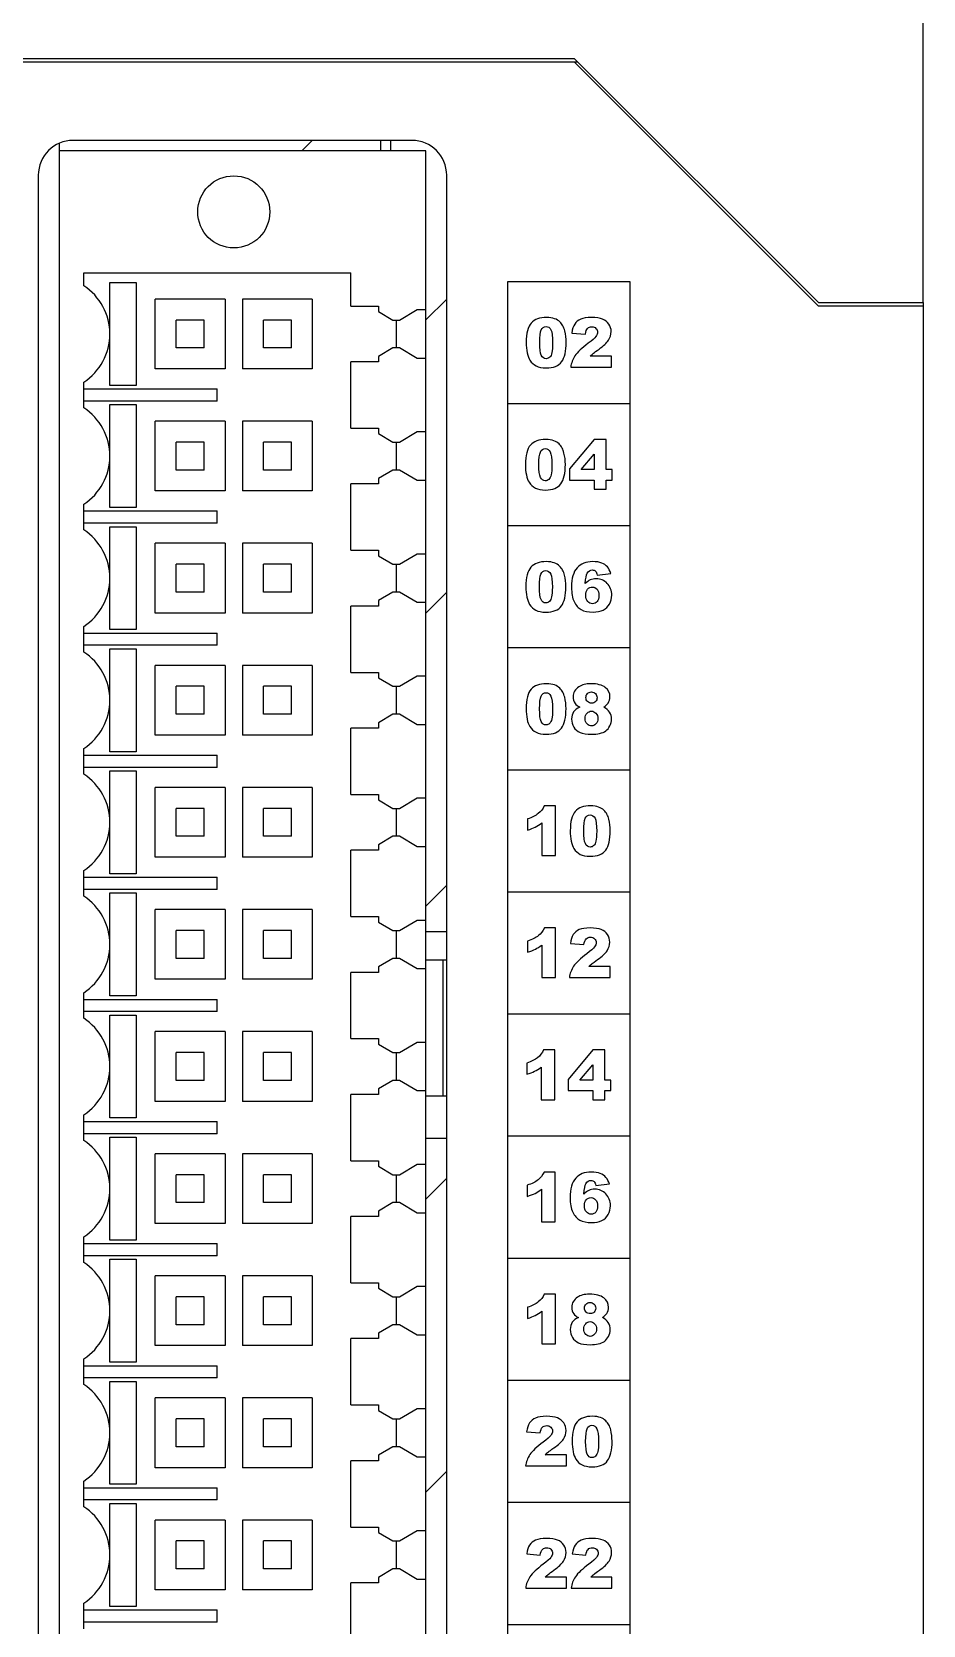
# Model space of a CAD drawing. Header units: millimetres. Extents: x 40 to 426, y -286 to 20.
# Drawn here: x 314.43 to 339.97, y -183.4 to -137.73 of the extents above; entities that cross this region are included whole.
import ezdxf

# ---------------------------------------------------------------- set-up
doc = ezdxf.new("R2010")
doc.units = ezdxf.units.MM

# ---------------------------------------------------------------- blocks, each defined once
blk = doc.blocks.new('MOD_DIM780')
at = {"linetype": 'Continuous'}
for p, q in [((170.969, 124.511), (170.969, 149.511)), ((115.369, 131.411), (161.069, 131.411)), ((115.469, 131.511), (160.969, 131.511)), ((160.969, 131.511), (167.969, 124.511)), ((160.969, 131.411), (167.969, 124.411)), ((146.219, 129.077), (146.219, 128.861)), ((146.219, 128.861), (146.219, 48.361)), ((156.719, 128.861), (146.219, 128.861)), ((156.319, 129.161), (146.619, 129.161)), ((153.167, 128.861), (153.467, 129.161)), ((155.419, 129.161), (155.419, 128.861)), ((155.719, 128.861), (155.719, 129.161)), ((156.719, 48.361), (156.719, 128.861)), ((145.619, 128.161), (145.619, 48.561)), ((157.319, 48.561), (157.319, 128.161)), ((146.919, 124.994), (146.919, 125.361)), ((146.919, 125.361), (154.569, 125.361)), ((154.569, 124.411), (154.569, 125.361)), ((147.669, 123.615), (147.669, 125.086)), ((147.669, 125.086), (148.421, 125.086)), ((148.421, 125.086), (148.421, 122.136)), ((159.069, 51.611), (159.069, 125.111)), ((159.069, 125.111), (162.569, 125.111)), ((162.569, 125.111), (162.569, 51.611)), ((148.969, 122.611), (148.969, 124.611)), ((150.969, 124.611), (148.969, 124.611)), ((150.969, 124.611), (150.969, 122.611)), ((151.469, 124.611), (151.469, 122.611)), ((153.469, 124.611), (151.469, 124.611)), ((153.469, 124.611), (153.469, 122.611)), ((154.569, 124.411), (155.37, 124.411)), ((155.37, 124.411), (155.369, 124.253)), ((155.369, 124.253), (155.772, 124.011)), ((155.969, 124.011), (156.469, 124.311)), ((156.469, 124.311), (156.719, 124.311)), ((156.719, 124.012), (157.319, 124.612)), ((167.969, 124.511), (170.969, 124.511)), ((170.969, 124.411), (167.969, 124.411)), ((170.969, 124.511), (170.969, 38.611)), ((149.569, 123.211), (149.569, 124.011)), ((150.369, 124.011), (149.569, 124.011)), ((150.369, 123.211), (150.369, 124.011)), ((152.069, 123.211), (152.069, 124.011)), ((152.869, 124.011), (152.069, 124.011)), ((152.869, 123.211), (152.869, 124.011)), ((155.772, 124.011), (155.969, 124.011)), ((155.869, 124.011), (155.869, 123.211)), ((147.669, 122.136), (147.669, 123.607)), ((160.902, 123.638), (161.292, 123.606)), ((150.369, 123.211), (149.569, 123.211)), ((152.869, 123.211), (152.069, 123.211)), ((155.772, 123.211), (155.369, 122.968)), ((155.369, 122.968), (155.37, 122.811)), ((155.969, 123.211), (155.772, 123.211)), ((156.469, 122.91), (155.969, 123.211)), ((156.719, 122.91), (156.469, 122.91)), ((162.041, 122.978), (161.433, 122.978)), ((162.041, 122.661), (162.041, 122.978)), ((150.969, 122.611), (148.969, 122.611)), ((153.469, 122.611), (151.469, 122.611)), ((154.569, 120.911), (154.569, 122.811)), ((155.37, 122.811), (154.569, 122.811)), ((160.874, 122.661), (162.041, 122.661)), ((146.919, 121.494), (146.919, 122.228)), ((146.919, 122.036), (150.744, 122.036)), ((148.421, 122.136), (147.669, 122.136)), ((150.744, 121.686), (150.744, 122.036)), ((150.744, 121.686), (146.919, 121.686)), ((147.669, 120.115), (147.669, 121.586)), ((147.669, 121.586), (148.421, 121.586)), ((148.421, 121.586), (148.421, 118.636)), ((162.569, 121.611), (159.069, 121.611)), ((148.969, 119.111), (148.969, 121.111)), ((150.969, 121.111), (148.969, 121.111)), ((150.969, 121.111), (150.969, 119.111)), ((151.469, 121.111), (151.469, 119.111)), ((153.469, 121.111), (151.469, 121.111)), ((153.469, 121.111), (153.469, 119.111)), ((154.569, 120.911), (155.37, 120.911)), ((155.37, 120.911), (155.369, 120.753)), ((155.369, 120.753), (155.772, 120.511)), ((155.969, 120.511), (156.469, 120.811)), ((156.469, 120.811), (156.719, 120.811)), ((161.548, 120.585), (160.84, 119.742)), ((161.887, 120.585), (161.548, 120.585)), ((161.887, 119.724), (161.887, 120.585)), ((149.569, 119.711), (149.569, 120.511)), ((150.369, 120.511), (149.569, 120.511)), ((150.369, 119.711), (150.369, 120.511)), ((152.069, 119.711), (152.069, 120.511)), ((152.869, 120.511), (152.069, 120.511)), ((152.869, 119.711), (152.869, 120.511)), ((155.772, 120.511), (155.969, 120.511)), ((155.869, 120.511), (155.869, 119.711)), ((161.173, 119.724), (161.548, 120.164)), ((161.548, 120.164), (161.548, 119.724)), ((147.669, 118.636), (147.669, 120.107)), ((150.369, 119.711), (149.569, 119.711)), ((152.869, 119.711), (152.069, 119.711)), ((155.772, 119.711), (155.369, 119.468)), ((155.969, 119.711), (155.772, 119.711)), ((156.469, 119.41), (155.969, 119.711)), ((160.84, 119.742), (160.84, 119.422)), ((161.548, 119.724), (161.173, 119.724)), ((162.063, 119.724), (161.887, 119.724)), ((162.063, 119.422), (162.063, 119.724)), ((154.569, 117.411), (154.569, 119.311)), ((155.37, 119.311), (154.569, 119.311)), ((155.369, 119.468), (155.37, 119.311)), ((156.719, 119.41), (156.469, 119.41)), ((160.84, 119.422), (161.548, 119.422)), ((161.548, 119.422), (161.548, 119.161)), ((161.887, 119.161), (161.887, 119.422)), ((161.887, 119.422), (162.063, 119.422)), ((150.969, 119.111), (148.969, 119.111)), ((153.469, 119.111), (151.469, 119.111)), ((161.548, 119.161), (161.887, 119.161)), ((146.919, 117.994), (146.919, 118.728)), ((146.919, 118.536), (150.744, 118.536)), ((148.421, 118.636), (147.669, 118.636)), ((150.744, 118.186), (150.744, 118.536)), ((150.744, 118.186), (146.919, 118.186)), ((147.669, 116.615), (147.669, 118.086)), ((147.669, 118.086), (148.421, 118.086)), ((148.421, 118.086), (148.421, 115.136)), ((162.569, 118.111), (159.069, 118.111)), ((148.969, 115.611), (148.969, 117.611)), ((150.969, 117.611), (148.969, 117.611)), ((150.969, 117.611), (150.969, 115.611)), ((151.469, 117.611), (151.469, 115.611)), ((153.469, 117.611), (151.469, 117.611)), ((153.469, 117.611), (153.469, 115.611)), ((154.569, 117.411), (155.37, 117.411)), ((155.37, 117.411), (155.369, 117.253)), ((149.569, 116.211), (149.569, 117.011)), ((150.369, 117.011), (149.569, 117.011)), ((150.369, 116.211), (150.369, 117.011)), ((152.069, 116.211), (152.069, 117.011)), ((152.869, 117.011), (152.069, 117.011)), ((152.869, 116.211), (152.869, 117.011)), ((155.369, 117.253), (155.772, 117.011)), ((155.772, 117.011), (155.969, 117.011)), ((155.869, 117.011), (155.869, 116.211)), ((155.969, 117.011), (156.469, 117.311)), ((156.469, 117.311), (156.719, 117.311)), ((147.669, 115.136), (147.669, 116.607)), ((161.633, 116.698), (162.02, 116.746)), ((150.369, 116.211), (149.569, 116.211)), ((152.869, 116.211), (152.069, 116.211)), ((155.772, 116.211), (155.369, 115.968)), ((155.969, 116.211), (155.772, 116.211)), ((156.469, 115.91), (155.969, 116.211)), ((156.719, 115.612), (157.319, 116.212)), ((150.969, 115.611), (148.969, 115.611)), ((153.469, 115.611), (151.469, 115.611)), ((154.569, 113.911), (154.569, 115.811)), ((155.37, 115.811), (154.569, 115.811)), ((155.369, 115.968), (155.37, 115.811)), ((156.719, 115.91), (156.469, 115.91)), ((146.919, 114.494), (146.919, 115.228)), ((148.421, 115.136), (147.669, 115.136)), ((146.919, 115.036), (150.744, 115.036)), ((150.744, 114.686), (146.919, 114.686)), ((150.744, 114.686), (150.744, 115.036)), ((147.669, 113.115), (147.669, 114.586)), ((147.669, 114.586), (148.421, 114.586)), ((148.421, 114.586), (148.421, 111.636)), ((162.569, 114.611), (159.069, 114.611)), ((148.969, 112.111), (148.969, 114.111)), ((150.969, 114.111), (148.969, 114.111)), ((150.969, 114.111), (150.969, 112.111)), ((151.469, 114.111), (151.469, 112.111)), ((153.469, 114.111), (151.469, 114.111)), ((153.469, 114.111), (153.469, 112.111)), ((154.569, 113.911), (155.37, 113.911)), ((155.37, 113.911), (155.369, 113.753)), ((155.369, 113.753), (155.772, 113.511)), ((155.969, 113.511), (156.469, 113.811)), ((156.469, 113.811), (156.719, 113.811)), ((149.569, 112.711), (149.569, 113.511)), ((150.369, 113.511), (149.569, 113.511)), ((150.369, 112.711), (150.369, 113.511)), ((152.069, 112.711), (152.069, 113.511)), ((152.869, 113.511), (152.069, 113.511)), ((152.869, 112.711), (152.869, 113.511)), ((155.772, 113.511), (155.969, 113.511)), ((155.869, 113.511), (155.869, 112.711)), ((147.669, 111.636), (147.669, 113.107)), ((150.369, 112.711), (149.569, 112.711)), ((152.869, 112.711), (152.069, 112.711)), ((155.772, 112.711), (155.369, 112.468)), ((155.369, 112.468), (155.37, 112.311)), ((155.969, 112.711), (155.772, 112.711)), ((156.469, 112.41), (155.969, 112.711)), ((156.719, 112.41), (156.469, 112.41)), ((150.969, 112.111), (148.969, 112.111)), ((153.469, 112.111), (151.469, 112.111)), ((155.37, 112.311), (154.569, 112.311)), ((154.569, 110.411), (154.569, 112.311)), ((146.919, 110.994), (146.919, 111.728)), ((146.919, 111.536), (150.744, 111.536)), ((148.421, 111.636), (147.669, 111.636)), ((150.744, 111.186), (150.744, 111.536)), ((150.744, 111.186), (146.919, 111.186)), ((147.669, 109.615), (147.669, 111.086)), ((147.669, 111.086), (148.421, 111.086)), ((148.421, 111.086), (148.421, 108.136)), ((162.569, 111.111), (159.069, 111.111)), ((148.969, 108.611), (148.969, 110.611)), ((150.969, 110.611), (148.969, 110.611)), ((150.969, 110.611), (150.969, 108.611)), ((151.469, 110.611), (151.469, 108.611)), ((153.469, 110.611), (151.469, 110.611)), ((153.469, 110.611), (153.469, 108.611)), ((154.569, 110.411), (155.37, 110.411)), ((155.37, 110.411), (155.369, 110.253)), ((155.369, 110.253), (155.772, 110.011)), ((155.969, 110.011), (156.469, 110.311)), ((156.469, 110.311), (156.719, 110.311)), ((160.437, 110.085), (160.115, 110.085)), ((160.437, 108.661), (160.437, 110.085)), ((149.569, 109.211), (149.569, 110.011)), ((150.369, 110.011), (149.569, 110.011)), ((150.369, 109.211), (150.369, 110.011)), ((152.069, 109.211), (152.069, 110.011)), ((152.869, 110.011), (152.069, 110.011)), ((152.869, 109.211), (152.869, 110.011)), ((155.772, 110.011), (155.969, 110.011)), ((155.869, 110.011), (155.869, 109.211)), ((159.635, 109.709), (159.635, 109.39)), ((147.669, 108.136), (147.669, 109.607)), ((150.369, 109.211), (149.569, 109.211)), ((152.869, 109.211), (152.069, 109.211)), ((155.772, 109.211), (155.369, 108.968)), ((155.969, 109.211), (155.772, 109.211)), ((156.469, 108.91), (155.969, 109.211)), ((160.043, 109.594), (160.043, 108.661)), ((155.37, 108.811), (154.569, 108.811)), ((154.569, 106.911), (154.569, 108.811)), ((155.369, 108.968), (155.37, 108.811)), ((156.719, 108.91), (156.469, 108.91)), ((150.969, 108.611), (148.969, 108.611)), ((153.469, 108.611), (151.469, 108.611)), ((160.043, 108.661), (160.437, 108.661)), ((146.919, 107.494), (146.919, 108.228)), ((146.919, 108.036), (150.744, 108.036)), ((148.421, 108.136), (147.669, 108.136)), ((150.744, 107.686), (150.744, 108.036)), ((156.719, 107.212), (157.319, 107.812)), ((150.744, 107.686), (146.919, 107.686)), ((147.669, 106.115), (147.669, 107.586)), ((147.669, 107.586), (148.421, 107.586)), ((148.421, 107.586), (148.421, 104.636)), ((162.569, 107.611), (159.069, 107.611)), ((150.969, 107.111), (148.969, 107.111)), ((148.969, 105.111), (148.969, 107.111)), ((150.969, 107.111), (150.969, 105.111)), ((153.469, 107.111), (151.469, 107.111)), ((151.469, 107.111), (151.469, 105.111)), ((153.469, 107.111), (153.469, 105.111)), ((154.569, 106.911), (155.37, 106.911)), ((155.37, 106.911), (155.369, 106.753)), ((150.369, 106.511), (149.569, 106.511)), ((149.569, 105.711), (149.569, 106.511)), ((150.369, 105.711), (150.369, 106.511)), ((152.869, 106.511), (152.069, 106.511)), ((152.069, 105.711), (152.069, 106.511)), ((152.869, 105.711), (152.869, 106.511)), ((155.369, 106.753), (155.772, 106.511)), ((155.772, 106.511), (155.969, 106.511)), ((155.869, 106.511), (155.869, 105.711)), ((155.969, 106.511), (156.469, 106.811)), ((156.469, 106.811), (156.719, 106.811)), ((157.319, 106.471), (156.719, 106.471)), ((160.44, 106.585), (160.118, 106.585)), ((160.44, 105.161), (160.44, 106.585)), ((147.669, 104.636), (147.669, 106.107)), ((159.637, 106.209), (159.637, 105.89)), ((160.046, 106.094), (160.046, 105.161)), ((160.863, 106.138), (161.252, 106.106)), ((150.369, 105.711), (149.569, 105.711)), ((152.869, 105.711), (152.069, 105.711)), ((155.772, 105.711), (155.369, 105.468)), ((155.969, 105.711), (155.772, 105.711)), ((156.469, 105.41), (155.969, 105.711)), ((156.719, 105.671), (157.319, 105.671)), ((157.219, 101.771), (157.219, 105.671)), ((150.969, 105.111), (148.969, 105.111)), ((153.469, 105.111), (151.469, 105.111)), ((155.37, 105.311), (154.569, 105.311)), ((154.569, 103.411), (154.569, 105.311)), ((155.369, 105.468), (155.37, 105.311)), ((156.719, 105.41), (156.469, 105.41)), ((160.046, 105.161), (160.44, 105.161)), ((160.834, 105.161), (162.001, 105.161)), ((162.001, 105.478), (161.394, 105.478)), ((162.001, 105.161), (162.001, 105.478)), ((146.919, 103.994), (146.919, 104.728)), ((148.421, 104.636), (147.669, 104.636)), ((146.919, 104.536), (150.744, 104.536)), ((150.744, 104.186), (146.919, 104.186)), ((150.744, 104.186), (150.744, 104.536)), ((147.669, 102.615), (147.669, 104.086)), ((147.669, 104.086), (148.421, 104.086)), ((148.421, 104.086), (148.421, 101.136)), ((162.569, 104.111), (159.069, 104.111)), ((150.969, 103.611), (148.969, 103.611)), ((148.969, 101.611), (148.969, 103.611)), ((150.969, 103.611), (150.969, 101.611)), ((153.469, 103.611), (151.469, 103.611)), ((151.469, 103.611), (151.469, 101.611)), ((153.469, 103.611), (153.469, 101.611)), ((154.569, 103.411), (155.37, 103.411)), ((155.37, 103.411), (155.369, 103.253)), ((155.369, 103.253), (155.772, 103.011)), ((155.969, 103.011), (156.469, 103.311)), ((156.469, 103.311), (156.719, 103.311)), ((150.369, 103.011), (149.569, 103.011)), ((149.569, 102.211), (149.569, 103.011)), ((150.369, 102.211), (150.369, 103.011)), ((152.869, 103.011), (152.069, 103.011)), ((152.069, 102.211), (152.069, 103.011)), ((152.869, 102.211), (152.869, 103.011)), ((155.772, 103.011), (155.969, 103.011)), ((155.869, 103.011), (155.869, 102.211)), ((160.417, 103.085), (160.095, 103.085)), ((160.417, 101.661), (160.417, 103.085)), ((161.509, 103.085), (160.8, 102.242)), ((161.848, 103.085), (161.509, 103.085)), ((161.848, 102.224), (161.848, 103.085)), ((147.669, 101.136), (147.669, 102.607)), ((159.615, 102.709), (159.615, 102.39)), ((160.024, 102.594), (160.024, 101.661)), ((161.133, 102.224), (161.509, 102.664)), ((161.509, 102.664), (161.509, 102.224)), ((150.369, 102.211), (149.569, 102.211)), ((152.869, 102.211), (152.069, 102.211)), ((155.772, 102.211), (155.369, 101.968)), ((155.369, 101.968), (155.37, 101.811)), ((155.969, 102.211), (155.772, 102.211)), ((156.469, 101.91), (155.969, 102.211)), ((156.719, 101.91), (156.469, 101.91)), ((160.8, 102.242), (160.8, 101.922)), ((160.8, 101.922), (161.509, 101.922)), ((161.509, 102.224), (161.133, 102.224)), ((161.509, 101.922), (161.509, 101.661)), ((162.023, 102.224), (161.848, 102.224)), ((161.848, 101.922), (162.023, 101.922)), ((161.848, 101.661), (161.848, 101.922)), ((162.023, 101.922), (162.023, 102.224)), ((150.969, 101.611), (148.969, 101.611)), ((153.469, 101.611), (151.469, 101.611)), ((155.37, 101.811), (154.569, 101.811)), ((154.569, 99.911), (154.569, 101.811)), ((156.719, 101.771), (157.319, 101.771)), ((160.024, 101.661), (160.417, 101.661)), ((161.509, 101.661), (161.848, 101.661)), ((146.919, 100.494), (146.919, 101.228)), ((146.919, 101.036), (150.744, 101.036)), ((148.421, 101.136), (147.669, 101.136)), ((150.744, 100.686), (150.744, 101.036)), ((150.744, 100.686), (146.919, 100.686)), ((147.669, 100.586), (148.421, 100.586)), ((147.669, 99.115), (147.669, 100.586)), ((148.421, 100.586), (148.421, 97.636)), ((156.719, 100.561), (157.319, 100.561)), ((162.569, 100.611), (159.069, 100.611)), ((150.969, 100.111), (148.969, 100.111)), ((148.969, 98.111), (148.969, 100.111)), ((150.969, 100.111), (150.969, 98.111)), ((153.469, 100.111), (151.469, 100.111)), ((151.469, 100.111), (151.469, 98.111)), ((153.469, 100.111), (153.469, 98.111)), ((154.569, 99.911), (155.37, 99.911)), ((155.37, 99.911), (155.369, 99.753)), ((155.369, 99.753), (155.772, 99.511)), ((155.969, 99.511), (156.469, 99.811)), ((156.469, 99.811), (156.719, 99.811)), ((160.431, 99.585), (160.109, 99.585)), ((160.431, 98.161), (160.431, 99.585)), ((150.369, 99.511), (149.569, 99.511)), ((149.569, 98.711), (149.569, 99.511)), ((150.369, 98.711), (150.369, 99.511)), ((152.869, 99.511), (152.069, 99.511)), ((152.069, 98.711), (152.069, 99.511)), ((152.869, 98.711), (152.869, 99.511)), ((155.772, 99.511), (155.969, 99.511)), ((155.869, 99.511), (155.869, 98.711)), ((156.719, 98.811), (157.319, 99.411)), ((159.629, 99.209), (159.629, 98.89)), ((161.593, 99.198), (161.98, 99.246)), ((147.669, 97.636), (147.669, 99.107)), ((150.369, 98.711), (149.569, 98.711)), ((152.869, 98.711), (152.069, 98.711)), ((155.772, 98.711), (155.369, 98.468)), ((155.969, 98.711), (155.772, 98.711)), ((156.469, 98.41), (155.969, 98.711)), ((160.038, 99.094), (160.038, 98.161)), ((155.37, 98.311), (154.569, 98.311)), ((154.569, 96.411), (154.569, 98.311)), ((155.369, 98.468), (155.37, 98.311)), ((156.719, 98.41), (156.469, 98.41)), ((150.969, 98.111), (148.969, 98.111)), ((153.469, 98.111), (151.469, 98.111)), ((160.038, 98.161), (160.431, 98.161)), ((146.919, 96.994), (146.919, 97.728)), ((146.919, 97.536), (150.744, 97.536)), ((148.421, 97.636), (147.669, 97.636)), ((150.744, 97.186), (150.744, 97.536)), ((150.744, 97.186), (146.919, 97.186)), ((147.669, 97.086), (148.421, 97.086)), ((147.669, 95.615), (147.669, 97.086)), ((148.421, 97.086), (148.421, 94.136)), ((162.569, 97.111), (159.069, 97.111)), ((150.969, 96.611), (148.969, 96.611)), ((148.969, 94.611), (148.969, 96.611)), ((150.969, 96.611), (150.969, 94.611)), ((153.469, 96.611), (151.469, 96.611)), ((151.469, 96.611), (151.469, 94.611)), ((153.469, 96.611), (153.469, 94.611)), ((154.569, 96.411), (155.37, 96.411)), ((155.37, 96.411), (155.369, 96.253)), ((150.369, 96.011), (149.569, 96.011)), ((149.569, 95.211), (149.569, 96.011)), ((150.369, 95.211), (150.369, 96.011)), ((152.869, 96.011), (152.069, 96.011)), ((152.069, 95.211), (152.069, 96.011)), ((152.869, 95.211), (152.869, 96.011)), ((155.369, 96.253), (155.772, 96.011)), ((155.772, 96.011), (155.969, 96.011)), ((155.869, 96.011), (155.869, 95.211)), ((155.969, 96.011), (156.469, 96.311)), ((156.469, 96.311), (156.719, 96.311)), ((160.437, 96.085), (160.115, 96.085)), ((160.437, 94.661), (160.437, 96.085)), ((147.669, 94.136), (147.669, 95.607)), ((159.635, 95.709), (159.635, 95.39)), ((160.043, 95.594), (160.043, 94.661)), ((150.369, 95.211), (149.569, 95.211)), ((152.869, 95.211), (152.069, 95.211)), ((155.772, 95.211), (155.369, 94.968)), ((155.969, 95.211), (155.772, 95.211)), ((156.469, 94.91), (155.969, 95.211)), ((150.969, 94.611), (148.969, 94.611)), ((153.469, 94.611), (151.469, 94.611)), ((155.37, 94.811), (154.569, 94.811)), ((154.569, 92.911), (154.569, 94.811)), ((155.369, 94.968), (155.37, 94.811)), ((156.719, 94.91), (156.469, 94.91)), ((160.043, 94.661), (160.437, 94.661)), ((146.919, 93.494), (146.919, 94.228)), ((148.421, 94.136), (147.669, 94.136)), ((146.919, 94.036), (150.744, 94.036)), ((150.744, 93.686), (146.919, 93.686)), ((150.744, 93.686), (150.744, 94.036)), ((147.669, 93.586), (148.421, 93.586)), ((147.669, 92.115), (147.669, 93.586)), ((148.421, 93.586), (148.421, 90.636)), ((162.569, 93.611), (159.069, 93.611)), ((150.969, 93.111), (148.969, 93.111)), ((148.969, 91.111), (148.969, 93.111)), ((150.969, 93.111), (150.969, 91.111)), ((153.469, 93.111), (151.469, 93.111)), ((151.469, 93.111), (151.469, 91.111)), ((153.469, 93.111), (153.469, 91.111)), ((154.569, 92.911), (155.37, 92.911)), ((155.37, 92.911), (155.369, 92.753)), ((155.369, 92.753), (155.772, 92.511)), ((155.969, 92.511), (156.469, 92.811)), ((156.469, 92.811), (156.719, 92.811)), ((150.369, 92.511), (149.569, 92.511)), ((149.569, 91.711), (149.569, 92.511)), ((150.369, 91.711), (150.369, 92.511)), ((152.869, 92.511), (152.069, 92.511)), ((152.069, 91.711), (152.069, 92.511)), ((152.869, 91.711), (152.869, 92.511)), ((155.772, 92.511), (155.969, 92.511)), ((155.869, 92.511), (155.869, 91.711)), ((147.669, 90.636), (147.669, 92.107)), ((159.609, 92.138), (159.999, 92.106)), ((150.369, 91.711), (149.569, 91.711)), ((152.869, 91.711), (152.069, 91.711)), ((155.772, 91.711), (155.369, 91.468)), ((155.369, 91.468), (155.37, 91.311)), ((155.969, 91.711), (155.772, 91.711)), ((156.469, 91.41), (155.969, 91.711)), ((156.719, 91.41), (156.469, 91.41)), ((160.748, 91.478), (160.14, 91.478)), ((160.748, 91.161), (160.748, 91.478)), ((150.969, 91.111), (148.969, 91.111)), ((153.469, 91.111), (151.469, 91.111)), ((155.37, 91.311), (154.569, 91.311)), ((154.569, 89.411), (154.569, 91.311)), ((156.719, 90.411), (157.319, 91.011)), ((159.581, 91.161), (160.748, 91.161)), ((146.919, 89.994), (146.919, 90.728)), ((146.919, 90.536), (150.744, 90.536)), ((148.421, 90.636), (147.669, 90.636)), ((150.744, 90.186), (150.744, 90.536)), ((150.744, 90.186), (146.919, 90.186)), ((147.669, 90.086), (148.421, 90.086)), ((147.669, 88.615), (147.669, 90.086)), ((148.421, 90.086), (148.421, 87.136)), ((162.569, 90.111), (159.069, 90.111)), ((150.969, 89.611), (148.969, 89.611)), ((148.969, 87.611), (148.969, 89.611)), ((150.969, 89.611), (150.969, 87.611)), ((153.469, 89.611), (151.469, 89.611)), ((151.469, 89.611), (151.469, 87.611)), ((153.469, 89.611), (153.469, 87.611)), ((154.569, 89.411), (155.37, 89.411)), ((155.37, 89.411), (155.369, 89.253)), ((155.369, 89.253), (155.772, 89.011)), ((155.969, 89.011), (156.469, 89.311)), ((156.469, 89.311), (156.719, 89.311)), ((147.669, 87.136), (147.669, 88.607)), ((150.369, 89.011), (149.569, 89.011)), ((149.569, 88.211), (149.569, 89.011)), ((150.369, 88.211), (150.369, 89.011)), ((152.869, 89.011), (152.069, 89.011)), ((152.069, 88.211), (152.069, 89.011)), ((152.869, 88.211), (152.869, 89.011)), ((155.772, 89.011), (155.969, 89.011)), ((155.869, 89.011), (155.869, 88.211)), ((159.612, 88.638), (160.002, 88.606)), ((160.917, 88.638), (161.306, 88.606)), ((150.369, 88.211), (149.569, 88.211)), ((152.869, 88.211), (152.069, 88.211)), ((155.772, 88.211), (155.369, 87.968)), ((155.969, 88.211), (155.772, 88.211)), ((156.469, 87.91), (155.969, 88.211)), ((155.37, 87.811), (154.569, 87.811)), ((154.569, 85.911), (154.569, 87.811)), ((155.369, 87.968), (155.37, 87.811)), ((156.719, 87.91), (156.469, 87.91)), ((160.75, 87.978), (160.143, 87.978)), ((160.75, 87.661), (160.75, 87.978)), ((162.055, 87.978), (161.448, 87.978)), ((162.055, 87.661), (162.055, 87.978)), ((150.969, 87.611), (148.969, 87.611)), ((153.469, 87.611), (151.469, 87.611)), ((159.583, 87.661), (160.75, 87.661)), ((160.888, 87.661), (162.055, 87.661)), ((146.919, 86.494), (146.919, 87.228)), ((146.919, 87.036), (150.744, 87.036)), ((148.421, 87.136), (147.669, 87.136)), ((150.744, 86.686), (150.744, 87.036)), ((150.744, 86.686), (146.919, 86.686)), ((162.569, 86.611), (159.069, 86.611))]:
    blk.add_line(p, q, dxfattribs=at)
blk.add_circle((151.219, 127.111), 1.033, dxfattribs=at)
for centre, radius, start, end in [((146.619, 128.161), 1, 90, 180), ((156.319, 128.161), 1, 0, 90), ((146.019, 123.611), 1.65, 303.0557, 56.9443), ((146.019, 120.111), 1.65, 303.0557, 56.9443), ((146.019, 116.611), 1.65, 303.0557, 56.9443), ((146.019, 113.111), 1.65, 303.0557, 56.9443), ((161.479, 113.208), 1.071, 270.0061, 282.0044), ((146.019, 109.611), 1.65, 303.0557, 56.9443), ((146.019, 106.111), 1.65, 303.0557, 56.9443), ((146.019, 102.611), 1.65, 303.0557, 56.9443), ((146.019, 99.111), 1.65, 303.0557, 56.9443), ((146.019, 95.611), 1.65, 303.0557, 56.9443), ((161.439, 95.708), 1.071, 270.0061, 282.0044), ((146.019, 92.111), 1.65, 303.0557, 56.9443), ((146.019, 88.611), 1.65, 303.0557, 56.9443)]:
    blk.add_arc(centre, radius, start, end, dxfattribs=at)
for points in [[(159.741, 123.925), (159.646, 123.818), (159.598, 123.632), (159.598, 123.366)], [(160.179, 124.085), (159.983, 124.085), (159.837, 124.031), (159.741, 123.925)], [(160.027, 123.727), (160.055, 123.792), (160.101, 123.826), (160.166, 123.826)], [(160.166, 123.826), (160.229, 123.826), (160.276, 123.793), (160.307, 123.729)], [(160.411, 124.049), (160.35, 124.072), (160.273, 124.085), (160.179, 124.085)], [(160.559, 123.959), (160.521, 123.996), (160.472, 124.026), (160.411, 124.049)], [(160.649, 123.841), (160.627, 123.882), (160.598, 123.921), (160.559, 123.959)], [(160.703, 123.698), (160.689, 123.752), (160.671, 123.8), (160.649, 123.841)], [(160.986, 123.894), (160.945, 123.832), (160.918, 123.747), (160.902, 123.638)], [(161.158, 124.035), (161.084, 124.002), (161.026, 123.955), (160.986, 123.894)], [(161.467, 124.085), (161.335, 124.085), (161.233, 124.067), (161.158, 124.035)], [(161.355, 123.771), (161.386, 123.802), (161.428, 123.818), (161.477, 123.818)], [(161.786, 124.037), (161.709, 124.068), (161.603, 124.085), (161.467, 124.085)], [(161.477, 123.818), (161.525, 123.818), (161.564, 123.803), (161.596, 123.772)], [(161.965, 123.894), (161.921, 123.959), (161.862, 124.006), (161.786, 124.037)], [(162.031, 123.677), (162.031, 123.757), (162.009, 123.829), (161.965, 123.894)], [(159.598, 123.366), (159.598, 123.258), (159.606, 123.159), (159.626, 123.069)], [(159.984, 123.365), (159.984, 123.541), (159.998, 123.662), (160.027, 123.727)], [(160.03, 123), (159.999, 123.065), (159.984, 123.187), (159.984, 123.365)], [(160.307, 123.729), (160.339, 123.665), (160.355, 123.54), (160.355, 123.355)], [(160.355, 123.355), (160.355, 123.228), (160.347, 123.134), (160.334, 123.075)], [(160.613, 122.813), (160.699, 122.931), (160.742, 123.117), (160.742, 123.371)], [(160.742, 123.371), (160.742, 123.484), (160.729, 123.593), (160.703, 123.698)], [(161.377, 123.345), (161.19, 123.207), (161.063, 123.087), (160.995, 122.985)], [(161.292, 123.606), (161.302, 123.684), (161.323, 123.74), (161.355, 123.771)], [(161.595, 123.539), (161.563, 123.494), (161.491, 123.429), (161.377, 123.345)], [(161.643, 123.663), (161.643, 123.623), (161.627, 123.582), (161.595, 123.539)], [(161.596, 123.772), (161.627, 123.742), (161.643, 123.705), (161.643, 123.663)], [(161.683, 123.177), (161.815, 123.269), (161.906, 123.354), (161.956, 123.432)], [(161.956, 123.432), (162.005, 123.51), (162.031, 123.591), (162.031, 123.677)], [(159.626, 123.069), (159.645, 122.98), (159.67, 122.91), (159.704, 122.858)], [(160.168, 122.902), (160.108, 122.902), (160.062, 122.935), (160.03, 123)], [(160.27, 122.943), (160.241, 122.916), (160.207, 122.902), (160.168, 122.902)], [(160.334, 123.075), (160.321, 123.015), (160.299, 122.971), (160.27, 122.943)], [(160.995, 122.985), (160.927, 122.884), (160.887, 122.775), (160.874, 122.661)], [(161.433, 122.978), (161.469, 123.012), (161.499, 123.041), (161.526, 123.062)], [(161.526, 123.062), (161.553, 123.084), (161.605, 123.122), (161.683, 123.177)], [(159.704, 122.858), (159.751, 122.786), (159.811, 122.73), (159.883, 122.693)], [(159.883, 122.693), (159.956, 122.656), (160.05, 122.637), (160.169, 122.637)], [(160.169, 122.637), (160.379, 122.637), (160.527, 122.695), (160.613, 122.813)], [(160.157, 120.585), (159.96, 120.585), (159.814, 120.531), (159.719, 120.425)], [(160.389, 120.549), (160.328, 120.572), (160.251, 120.585), (160.157, 120.585)], [(159.719, 120.425), (159.623, 120.318), (159.575, 120.132), (159.575, 119.866)], [(159.961, 119.865), (159.961, 120.041), (159.976, 120.162), (160.004, 120.227)], [(160.004, 120.227), (160.033, 120.292), (160.079, 120.326), (160.144, 120.326)], [(160.144, 120.326), (160.207, 120.326), (160.253, 120.293), (160.285, 120.229)], [(160.285, 120.229), (160.316, 120.165), (160.333, 120.04), (160.333, 119.855)], [(160.537, 120.459), (160.499, 120.496), (160.449, 120.526), (160.389, 120.549)], [(160.627, 120.341), (160.605, 120.382), (160.575, 120.421), (160.537, 120.459)], [(160.68, 120.198), (160.667, 120.252), (160.649, 120.3), (160.627, 120.341)], [(160.719, 119.871), (160.719, 119.984), (160.706, 120.093), (160.68, 120.198)], [(159.575, 119.866), (159.575, 119.758), (159.584, 119.659), (159.603, 119.569)], [(160.008, 119.5), (159.976, 119.565), (159.961, 119.687), (159.961, 119.865)], [(160.333, 119.855), (160.333, 119.728), (160.325, 119.634), (160.312, 119.575)], [(160.591, 119.313), (160.676, 119.431), (160.719, 119.617), (160.719, 119.871)], [(159.603, 119.569), (159.622, 119.48), (159.648, 119.41), (159.682, 119.358)], [(159.682, 119.358), (159.728, 119.286), (159.788, 119.23), (159.861, 119.193)], [(160.145, 119.402), (160.085, 119.402), (160.039, 119.435), (160.008, 119.5)], [(160.248, 119.443), (160.219, 119.416), (160.185, 119.402), (160.145, 119.402)], [(160.146, 119.137), (160.357, 119.137), (160.505, 119.195), (160.591, 119.313)], [(160.312, 119.575), (160.298, 119.515), (160.276, 119.471), (160.248, 119.443)], [(159.861, 119.193), (159.933, 119.156), (160.028, 119.137), (160.146, 119.137)], [(159.733, 116.925), (159.637, 116.818), (159.589, 116.632), (159.589, 116.366)], [(160.171, 117.085), (159.974, 117.085), (159.828, 117.031), (159.733, 116.925)], [(160.403, 117.049), (160.342, 117.072), (160.264, 117.085), (160.171, 117.085)], [(160.551, 116.959), (160.513, 116.996), (160.463, 117.026), (160.403, 117.049)], [(160.641, 116.841), (160.619, 116.882), (160.589, 116.921), (160.551, 116.959)], [(161.497, 117.085), (161.308, 117.085), (161.161, 117.025), (161.055, 116.908)], [(161.761, 117.045), (161.696, 117.071), (161.608, 117.085), (161.497, 117.085)], [(161.922, 116.932), (161.879, 116.982), (161.826, 117.02), (161.761, 117.045)], [(162.02, 116.746), (161.997, 116.82), (161.964, 116.883), (161.922, 116.932)], [(159.975, 116.365), (159.975, 116.541), (159.989, 116.662), (160.018, 116.727)], [(160.018, 116.727), (160.047, 116.792), (160.092, 116.826), (160.157, 116.826)], [(160.157, 116.826), (160.22, 116.826), (160.267, 116.793), (160.299, 116.729)], [(160.299, 116.729), (160.33, 116.665), (160.347, 116.54), (160.347, 116.355)], [(160.694, 116.698), (160.681, 116.752), (160.663, 116.8), (160.641, 116.841)], [(160.733, 116.371), (160.733, 116.484), (160.72, 116.593), (160.694, 116.698)], [(161.055, 116.908), (160.948, 116.79), (160.896, 116.605), (160.896, 116.353)], [(161.29, 116.456), (161.301, 116.606), (161.321, 116.704), (161.346, 116.751)], [(161.433, 116.56), (161.384, 116.537), (161.336, 116.503), (161.29, 116.456)], [(161.346, 116.751), (161.381, 116.813), (161.43, 116.846), (161.493, 116.846)], [(161.603, 116.595), (161.538, 116.595), (161.482, 116.583), (161.433, 116.56)], [(161.493, 116.846), (161.528, 116.846), (161.557, 116.834), (161.581, 116.812)], [(161.581, 116.812), (161.605, 116.789), (161.622, 116.751), (161.633, 116.698)], [(161.919, 116.461), (161.833, 116.55), (161.727, 116.595), (161.603, 116.595)], [(159.589, 116.366), (159.589, 116.258), (159.598, 116.159), (159.617, 116.069)], [(159.617, 116.069), (159.636, 115.98), (159.662, 115.91), (159.695, 115.858)], [(160.022, 116), (159.99, 116.065), (159.975, 116.187), (159.975, 116.365)], [(160.326, 116.075), (160.312, 116.015), (160.29, 115.971), (160.262, 115.943)], [(160.347, 116.355), (160.347, 116.228), (160.339, 116.134), (160.326, 116.075)], [(160.605, 115.813), (160.69, 115.931), (160.733, 116.117), (160.733, 116.371)], [(160.896, 116.353), (160.896, 116.18), (160.92, 116.042), (160.971, 115.937)], [(161.303, 116.122), (161.303, 116.196), (161.322, 116.254), (161.358, 116.294)], [(161.361, 115.943), (161.323, 115.986), (161.303, 116.046), (161.303, 116.122)], [(161.358, 116.294), (161.394, 116.334), (161.44, 116.354), (161.494, 116.354)], [(161.494, 116.354), (161.547, 116.354), (161.591, 116.333), (161.627, 116.292)], [(161.627, 116.292), (161.662, 116.25), (161.681, 116.19), (161.681, 116.111)], [(161.681, 116.111), (161.681, 116.034), (161.663, 115.976), (161.629, 115.937)], [(162.049, 116.122), (162.049, 116.259), (162.005, 116.371), (161.919, 116.461)], [(161.983, 115.869), (162.027, 115.945), (162.049, 116.029), (162.049, 116.122)], [(159.695, 115.858), (159.742, 115.786), (159.802, 115.73), (159.875, 115.693)], [(159.875, 115.693), (159.947, 115.656), (160.042, 115.637), (160.16, 115.637)], [(160.159, 115.902), (160.099, 115.902), (160.053, 115.935), (160.022, 116)], [(160.262, 115.943), (160.233, 115.916), (160.198, 115.902), (160.159, 115.902)], [(160.16, 115.637), (160.37, 115.637), (160.518, 115.695), (160.605, 115.813)], [(160.971, 115.937), (161.022, 115.832), (161.089, 115.756), (161.174, 115.708)], [(161.174, 115.708), (161.259, 115.661), (161.371, 115.637), (161.512, 115.637)], [(161.501, 115.879), (161.446, 115.879), (161.399, 115.9), (161.361, 115.943)], [(161.629, 115.937), (161.595, 115.898), (161.552, 115.879), (161.501, 115.879)], [(161.512, 115.637), (161.628, 115.637), (161.725, 115.657), (161.802, 115.695)], [(161.802, 115.695), (161.879, 115.734), (161.939, 115.792), (161.983, 115.869)], [(159.738, 113.425), (159.643, 113.318), (159.595, 113.132), (159.595, 112.866)], [(160.177, 113.585), (159.98, 113.585), (159.834, 113.531), (159.738, 113.425)], [(160.024, 113.227), (160.052, 113.292), (160.098, 113.326), (160.163, 113.326)], [(160.163, 113.326), (160.226, 113.326), (160.273, 113.293), (160.304, 113.229)], [(160.409, 113.549), (160.347, 113.572), (160.27, 113.585), (160.177, 113.585)], [(160.557, 113.459), (160.518, 113.496), (160.469, 113.526), (160.409, 113.549)], [(160.646, 113.341), (160.624, 113.382), (160.595, 113.421), (160.557, 113.459)], [(160.7, 113.198), (160.686, 113.252), (160.668, 113.3), (160.646, 113.341)], [(161.108, 113.498), (160.997, 113.424), (160.942, 113.328), (160.942, 113.211)], [(161.449, 113.585), (161.307, 113.585), (161.194, 113.556), (161.108, 113.498)], [(161.308, 113.188), (161.308, 113.235), (161.323, 113.273), (161.352, 113.303)], [(161.352, 113.303), (161.382, 113.332), (161.42, 113.348), (161.468, 113.348)], [(161.863, 113.477), (161.773, 113.548), (161.636, 113.585), (161.449, 113.585)], [(161.468, 113.348), (161.514, 113.348), (161.552, 113.332), (161.582, 113.302)], [(161.582, 113.302), (161.612, 113.271), (161.627, 113.232), (161.627, 113.184)], [(161.998, 113.208), (161.998, 113.316), (161.953, 113.406), (161.863, 113.477)], [(159.595, 112.866), (159.595, 112.758), (159.604, 112.659), (159.623, 112.569)], [(159.981, 112.865), (159.981, 113.041), (159.995, 113.162), (160.024, 113.227)], [(160.028, 112.5), (159.996, 112.565), (159.981, 112.687), (159.981, 112.865)], [(160.304, 113.229), (160.336, 113.165), (160.352, 113.04), (160.352, 112.855)], [(160.352, 112.855), (160.352, 112.728), (160.345, 112.634), (160.331, 112.575)], [(160.61, 112.313), (160.696, 112.431), (160.739, 112.617), (160.739, 112.871)], [(160.739, 112.871), (160.739, 112.984), (160.726, 113.093), (160.7, 113.198)], [(160.942, 113.211), (160.942, 113.14), (160.962, 113.077), (161, 113.022)], [(161.133, 112.913), (161.053, 112.882), (160.995, 112.838), (160.957, 112.78)], [(161, 113.022), (161.027, 112.982), (161.072, 112.946), (161.133, 112.913)], [(161.353, 113.071), (161.323, 113.1), (161.308, 113.14), (161.308, 113.188)], [(161.474, 113.027), (161.424, 113.027), (161.384, 113.041), (161.353, 113.071)], [(161.584, 113.071), (161.556, 113.041), (161.518, 113.027), (161.474, 113.027)], [(161.627, 113.184), (161.627, 113.138), (161.613, 113.099), (161.584, 113.071)], [(161.818, 112.913), (161.875, 112.951), (161.917, 112.991), (161.944, 113.032)], [(161.987, 112.769), (161.95, 112.828), (161.894, 112.877), (161.818, 112.913)], [(161.944, 113.032), (161.98, 113.086), (161.998, 113.145), (161.998, 113.208)], [(159.623, 112.569), (159.642, 112.48), (159.668, 112.41), (159.701, 112.358)], [(159.701, 112.358), (159.748, 112.286), (159.808, 112.23), (159.88, 112.193)], [(160.165, 112.402), (160.105, 112.402), (160.059, 112.435), (160.028, 112.5)], [(160.267, 112.443), (160.239, 112.416), (160.204, 112.402), (160.165, 112.402)], [(160.331, 112.575), (160.318, 112.515), (160.296, 112.471), (160.267, 112.443)], [(160.957, 112.78), (160.919, 112.723), (160.899, 112.654), (160.899, 112.572)], [(160.899, 112.572), (160.899, 112.488), (160.92, 112.412), (160.96, 112.344)], [(161.287, 112.586), (161.287, 112.651), (161.304, 112.702), (161.341, 112.74)], [(161.343, 112.434), (161.305, 112.473), (161.287, 112.524), (161.287, 112.586)], [(161.341, 112.74), (161.377, 112.779), (161.419, 112.798), (161.468, 112.798)], [(161.472, 112.376), (161.424, 112.376), (161.381, 112.395), (161.343, 112.434)], [(161.468, 112.798), (161.516, 112.798), (161.559, 112.778), (161.596, 112.738)], [(161.597, 112.435), (161.56, 112.395), (161.518, 112.376), (161.472, 112.376)], [(161.596, 112.738), (161.634, 112.698), (161.653, 112.648), (161.653, 112.587)], [(161.653, 112.587), (161.653, 112.525), (161.634, 112.475), (161.597, 112.435)], [(161.877, 112.233), (161.923, 112.266), (161.962, 112.313), (161.995, 112.374)], [(162.044, 112.57), (162.044, 112.643), (162.024, 112.709), (161.987, 112.769)], [(161.995, 112.374), (162.027, 112.435), (162.044, 112.5), (162.044, 112.57)], [(159.88, 112.193), (159.953, 112.156), (160.048, 112.137), (160.166, 112.137)], [(160.166, 112.137), (160.376, 112.137), (160.524, 112.195), (160.61, 112.313)], [(160.96, 112.344), (161.001, 112.275), (161.061, 112.224), (161.139, 112.189)], [(161.139, 112.189), (161.217, 112.155), (161.33, 112.137), (161.479, 112.137)], [(161.702, 112.16), (161.771, 112.175), (161.83, 112.2), (161.877, 112.233)], [(160.115, 110.085), (160.073, 109.997), (160.016, 109.922), (159.943, 109.863)], [(161.441, 110.085), (161.245, 110.085), (161.099, 110.031), (161.003, 109.925)], [(161.673, 110.049), (161.612, 110.072), (161.535, 110.085), (161.441, 110.085)], [(159.943, 109.863), (159.87, 109.803), (159.766, 109.751), (159.635, 109.709)], [(161.003, 109.925), (160.908, 109.818), (160.86, 109.632), (160.86, 109.366)], [(161.246, 109.365), (161.246, 109.541), (161.26, 109.662), (161.289, 109.727)], [(161.289, 109.727), (161.317, 109.792), (161.363, 109.826), (161.428, 109.826)], [(161.428, 109.826), (161.491, 109.826), (161.538, 109.793), (161.569, 109.729)], [(161.569, 109.729), (161.601, 109.665), (161.617, 109.54), (161.617, 109.355)], [(161.821, 109.959), (161.783, 109.996), (161.734, 110.026), (161.673, 110.049)], [(161.911, 109.841), (161.889, 109.882), (161.86, 109.921), (161.821, 109.959)], [(161.965, 109.698), (161.951, 109.752), (161.933, 109.8), (161.911, 109.841)], [(162.004, 109.371), (162.004, 109.484), (161.991, 109.593), (161.965, 109.698)], [(159.635, 109.39), (159.724, 109.417), (159.799, 109.446), (159.858, 109.476)], [(159.858, 109.476), (159.917, 109.506), (159.979, 109.545), (160.043, 109.594)], [(160.86, 109.366), (160.86, 109.258), (160.868, 109.159), (160.888, 109.069)], [(161.292, 109), (161.261, 109.065), (161.246, 109.187), (161.246, 109.365)], [(161.617, 109.355), (161.617, 109.228), (161.609, 109.134), (161.596, 109.075)], [(161.875, 108.813), (161.961, 108.931), (162.004, 109.117), (162.004, 109.371)], [(160.888, 109.069), (160.907, 108.98), (160.932, 108.91), (160.966, 108.858)], [(160.966, 108.858), (161.013, 108.786), (161.073, 108.73), (161.145, 108.693)], [(161.43, 108.902), (161.37, 108.902), (161.324, 108.935), (161.292, 109)], [(161.532, 108.943), (161.503, 108.916), (161.469, 108.902), (161.43, 108.902)], [(161.431, 108.637), (161.641, 108.637), (161.789, 108.695), (161.875, 108.813)], [(161.596, 109.075), (161.583, 109.015), (161.561, 108.971), (161.532, 108.943)], [(161.145, 108.693), (161.218, 108.656), (161.312, 108.637), (161.431, 108.637)], [(160.118, 106.585), (160.076, 106.497), (160.018, 106.422), (159.946, 106.363)], [(161.119, 106.535), (161.044, 106.502), (160.987, 106.455), (160.946, 106.394)], [(161.427, 106.585), (161.295, 106.585), (161.193, 106.567), (161.119, 106.535)], [(161.746, 106.537), (161.67, 106.568), (161.564, 106.585), (161.427, 106.585)], [(161.926, 106.394), (161.882, 106.459), (161.822, 106.506), (161.746, 106.537)], [(159.946, 106.363), (159.872, 106.303), (159.769, 106.251), (159.637, 106.209)], [(159.637, 105.89), (159.727, 105.917), (159.802, 105.946), (159.861, 105.976)], [(159.861, 105.976), (159.92, 106.006), (159.982, 106.045), (160.046, 106.094)], [(160.946, 106.394), (160.906, 106.332), (160.878, 106.247), (160.863, 106.138)], [(161.252, 106.106), (161.263, 106.184), (161.284, 106.24), (161.316, 106.271)], [(161.316, 106.271), (161.347, 106.302), (161.388, 106.318), (161.438, 106.318)], [(161.556, 106.039), (161.524, 105.994), (161.451, 105.929), (161.337, 105.845)], [(161.438, 106.318), (161.485, 106.318), (161.524, 106.303), (161.556, 106.272)], [(161.556, 106.272), (161.588, 106.242), (161.604, 106.205), (161.604, 106.163)], [(161.604, 106.163), (161.604, 106.123), (161.588, 106.082), (161.556, 106.039)], [(161.916, 105.932), (161.966, 106.01), (161.991, 106.091), (161.991, 106.177)], [(161.991, 106.177), (161.991, 106.257), (161.97, 106.329), (161.926, 106.394)], [(161.337, 105.845), (161.15, 105.707), (161.023, 105.587), (160.955, 105.485)], [(161.394, 105.478), (161.429, 105.512), (161.46, 105.541), (161.487, 105.562)], [(161.487, 105.562), (161.513, 105.584), (161.566, 105.622), (161.644, 105.677)], [(161.644, 105.677), (161.776, 105.769), (161.866, 105.854), (161.916, 105.932)], [(160.955, 105.485), (160.888, 105.384), (160.847, 105.275), (160.834, 105.161)], [(159.924, 102.863), (159.85, 102.803), (159.747, 102.751), (159.615, 102.709)], [(160.095, 103.085), (160.053, 102.997), (159.996, 102.922), (159.924, 102.863)], [(159.615, 102.39), (159.705, 102.417), (159.779, 102.446), (159.839, 102.476)], [(159.839, 102.476), (159.898, 102.506), (159.96, 102.545), (160.024, 102.594)], [(160.109, 99.585), (160.067, 99.497), (160.01, 99.422), (159.937, 99.363)], [(161.458, 99.585), (161.269, 99.585), (161.121, 99.525), (161.015, 99.408)], [(161.721, 99.545), (161.656, 99.571), (161.568, 99.585), (161.458, 99.585)], [(159.937, 99.363), (159.864, 99.303), (159.761, 99.251), (159.629, 99.209)], [(161.015, 99.408), (160.909, 99.29), (160.856, 99.105), (160.856, 98.853)], [(161.25, 98.956), (161.262, 99.106), (161.281, 99.204), (161.306, 99.251)], [(161.306, 99.251), (161.341, 99.313), (161.391, 99.346), (161.454, 99.346)], [(161.454, 99.346), (161.488, 99.346), (161.518, 99.334), (161.541, 99.312)], [(161.541, 99.312), (161.566, 99.289), (161.583, 99.251), (161.593, 99.198)], [(161.882, 99.432), (161.84, 99.482), (161.786, 99.52), (161.721, 99.545)], [(161.98, 99.246), (161.957, 99.32), (161.925, 99.383), (161.882, 99.432)], [(159.629, 98.89), (159.719, 98.917), (159.793, 98.946), (159.853, 98.976)], [(159.853, 98.976), (159.912, 99.006), (159.974, 99.045), (160.038, 99.094)], [(160.856, 98.853), (160.856, 98.68), (160.881, 98.542), (160.931, 98.437)], [(161.394, 99.06), (161.344, 99.037), (161.296, 99.003), (161.25, 98.956)], [(161.264, 98.622), (161.264, 98.696), (161.282, 98.754), (161.318, 98.794)], [(161.318, 98.794), (161.354, 98.834), (161.4, 98.854), (161.455, 98.854)], [(161.564, 99.095), (161.499, 99.095), (161.442, 99.083), (161.394, 99.06)], [(161.455, 98.854), (161.507, 98.854), (161.551, 98.833), (161.587, 98.792)], [(161.879, 98.961), (161.794, 99.05), (161.688, 99.095), (161.564, 99.095)], [(161.587, 98.792), (161.623, 98.75), (161.641, 98.69), (161.641, 98.611)], [(162.01, 98.622), (162.01, 98.759), (161.966, 98.871), (161.879, 98.961)], [(160.931, 98.437), (160.982, 98.332), (161.05, 98.256), (161.135, 98.208)], [(161.135, 98.208), (161.219, 98.161), (161.332, 98.137), (161.472, 98.137)], [(161.321, 98.443), (161.283, 98.486), (161.264, 98.546), (161.264, 98.622)], [(161.461, 98.379), (161.406, 98.379), (161.359, 98.4), (161.321, 98.443)], [(161.59, 98.437), (161.555, 98.398), (161.512, 98.379), (161.461, 98.379)], [(161.641, 98.611), (161.641, 98.534), (161.624, 98.476), (161.59, 98.437)], [(161.762, 98.195), (161.84, 98.234), (161.9, 98.292), (161.944, 98.369)], [(161.944, 98.369), (161.988, 98.445), (162.01, 98.529), (162.01, 98.622)], [(161.472, 98.137), (161.588, 98.137), (161.685, 98.157), (161.762, 98.195)], [(160.115, 96.085), (160.073, 95.997), (160.016, 95.922), (159.943, 95.863)], [(161.068, 95.998), (160.957, 95.924), (160.903, 95.828), (160.903, 95.711)], [(161.409, 96.085), (161.268, 96.085), (161.154, 96.056), (161.068, 95.998)], [(161.823, 95.977), (161.734, 96.048), (161.596, 96.085), (161.409, 96.085)], [(161.958, 95.708), (161.958, 95.816), (161.913, 95.906), (161.823, 95.977)], [(159.943, 95.863), (159.87, 95.803), (159.766, 95.751), (159.635, 95.709)], [(159.635, 95.39), (159.724, 95.417), (159.799, 95.446), (159.858, 95.476)], [(159.858, 95.476), (159.917, 95.506), (159.979, 95.545), (160.043, 95.594)], [(160.903, 95.711), (160.903, 95.64), (160.922, 95.577), (160.96, 95.522)], [(160.96, 95.522), (160.988, 95.482), (161.033, 95.446), (161.094, 95.413)], [(161.269, 95.688), (161.269, 95.735), (161.283, 95.773), (161.312, 95.803)], [(161.313, 95.571), (161.283, 95.6), (161.269, 95.64), (161.269, 95.688)], [(161.312, 95.803), (161.342, 95.832), (161.38, 95.848), (161.428, 95.848)], [(161.435, 95.527), (161.384, 95.527), (161.344, 95.541), (161.313, 95.571)], [(161.428, 95.848), (161.474, 95.848), (161.512, 95.832), (161.542, 95.802)], [(161.545, 95.571), (161.516, 95.541), (161.479, 95.527), (161.435, 95.527)], [(161.542, 95.802), (161.572, 95.771), (161.588, 95.732), (161.588, 95.684)], [(161.588, 95.684), (161.588, 95.638), (161.573, 95.599), (161.545, 95.571)], [(161.779, 95.413), (161.836, 95.451), (161.878, 95.491), (161.905, 95.532)], [(161.905, 95.532), (161.94, 95.586), (161.958, 95.645), (161.958, 95.708)], [(160.917, 95.28), (160.879, 95.223), (160.86, 95.154), (160.86, 95.072)], [(160.86, 95.072), (160.86, 94.988), (160.88, 94.912), (160.92, 94.844)], [(161.094, 95.413), (161.014, 95.382), (160.955, 95.338), (160.917, 95.28)], [(161.248, 95.086), (161.248, 95.151), (161.265, 95.202), (161.301, 95.24)], [(161.304, 94.934), (161.266, 94.973), (161.248, 95.024), (161.248, 95.086)], [(161.301, 95.24), (161.337, 95.279), (161.379, 95.298), (161.428, 95.298)], [(161.428, 95.298), (161.477, 95.298), (161.52, 95.278), (161.557, 95.238)], [(161.557, 95.238), (161.594, 95.198), (161.613, 95.148), (161.613, 95.087)], [(161.613, 95.087), (161.613, 95.025), (161.594, 94.975), (161.558, 94.935)], [(161.947, 95.269), (161.91, 95.328), (161.854, 95.377), (161.779, 95.413)], [(162.004, 95.07), (162.004, 95.143), (161.985, 95.209), (161.947, 95.269)], [(161.955, 94.874), (161.988, 94.935), (162.004, 95), (162.004, 95.07)], [(160.92, 94.844), (160.961, 94.775), (161.021, 94.724), (161.1, 94.689)], [(161.1, 94.689), (161.178, 94.655), (161.291, 94.637), (161.439, 94.637)], [(161.433, 94.876), (161.384, 94.876), (161.341, 94.895), (161.304, 94.934)], [(161.558, 94.935), (161.521, 94.895), (161.479, 94.876), (161.433, 94.876)], [(161.662, 94.66), (161.732, 94.675), (161.79, 94.7), (161.837, 94.733)], [(161.837, 94.733), (161.884, 94.766), (161.923, 94.813), (161.955, 94.874)], [(159.693, 92.394), (159.652, 92.332), (159.625, 92.247), (159.609, 92.138)], [(159.865, 92.535), (159.791, 92.502), (159.733, 92.455), (159.693, 92.394)], [(160.174, 92.585), (160.042, 92.585), (159.94, 92.567), (159.865, 92.535)], [(159.999, 92.106), (160.009, 92.184), (160.03, 92.24), (160.062, 92.271)], [(160.062, 92.271), (160.093, 92.302), (160.135, 92.318), (160.184, 92.318)], [(160.492, 92.537), (160.416, 92.568), (160.31, 92.585), (160.174, 92.585)], [(160.184, 92.318), (160.232, 92.318), (160.271, 92.303), (160.303, 92.272)], [(160.303, 92.272), (160.334, 92.242), (160.35, 92.205), (160.35, 92.163)], [(160.672, 92.394), (160.628, 92.459), (160.569, 92.506), (160.492, 92.537)], [(160.738, 92.177), (160.738, 92.257), (160.716, 92.329), (160.672, 92.394)], [(161.057, 92.425), (160.962, 92.318), (160.914, 92.132), (160.914, 91.866)], [(161.495, 92.585), (161.299, 92.585), (161.153, 92.531), (161.057, 92.425)], [(161.343, 92.227), (161.371, 92.292), (161.417, 92.326), (161.482, 92.326)], [(161.482, 92.326), (161.545, 92.326), (161.592, 92.293), (161.623, 92.229)], [(161.727, 92.549), (161.666, 92.572), (161.589, 92.585), (161.495, 92.585)], [(161.875, 92.459), (161.837, 92.496), (161.788, 92.526), (161.727, 92.549)], [(161.965, 92.341), (161.943, 92.382), (161.914, 92.421), (161.875, 92.459)], [(162.019, 92.198), (162.005, 92.252), (161.987, 92.3), (161.965, 92.341)], [(160.084, 91.845), (159.897, 91.707), (159.77, 91.587), (159.702, 91.485)], [(160.302, 92.039), (160.27, 91.994), (160.198, 91.929), (160.084, 91.845)], [(160.35, 92.163), (160.35, 92.123), (160.334, 92.082), (160.302, 92.039)], [(160.39, 91.677), (160.522, 91.769), (160.613, 91.854), (160.663, 91.932)], [(160.663, 91.932), (160.712, 92.01), (160.738, 92.091), (160.738, 92.177)], [(160.914, 91.866), (160.914, 91.758), (160.922, 91.659), (160.941, 91.569)], [(161.3, 91.865), (161.3, 92.041), (161.314, 92.162), (161.343, 92.227)], [(161.346, 91.5), (161.315, 91.565), (161.3, 91.687), (161.3, 91.865)], [(161.623, 92.229), (161.655, 92.165), (161.671, 92.04), (161.671, 91.855)], [(161.671, 91.855), (161.671, 91.728), (161.663, 91.634), (161.65, 91.575)], [(161.929, 91.313), (162.015, 91.431), (162.058, 91.617), (162.058, 91.871)], [(162.058, 91.871), (162.058, 91.984), (162.044, 92.093), (162.019, 92.198)], [(159.702, 91.485), (159.634, 91.384), (159.594, 91.275), (159.581, 91.161)], [(160.14, 91.478), (160.176, 91.512), (160.206, 91.541), (160.233, 91.562)], [(160.233, 91.562), (160.26, 91.584), (160.312, 91.622), (160.39, 91.677)], [(160.941, 91.569), (160.961, 91.48), (160.986, 91.41), (161.02, 91.358)], [(161.02, 91.358), (161.067, 91.286), (161.127, 91.23), (161.199, 91.193)], [(161.484, 91.402), (161.424, 91.402), (161.378, 91.435), (161.346, 91.5)], [(161.586, 91.443), (161.557, 91.416), (161.523, 91.402), (161.484, 91.402)], [(161.65, 91.575), (161.637, 91.515), (161.615, 91.471), (161.586, 91.443)], [(161.199, 91.193), (161.272, 91.156), (161.366, 91.137), (161.485, 91.137)], [(161.485, 91.137), (161.695, 91.137), (161.843, 91.195), (161.929, 91.313)], [(160.177, 89.085), (160.045, 89.085), (159.943, 89.067), (159.868, 89.035)], [(160.495, 89.037), (160.419, 89.068), (160.313, 89.085), (160.177, 89.085)], [(161.481, 89.085), (161.349, 89.085), (161.247, 89.067), (161.173, 89.035)], [(161.8, 89.037), (161.724, 89.068), (161.618, 89.085), (161.481, 89.085)], [(159.696, 88.894), (159.655, 88.832), (159.627, 88.747), (159.612, 88.638)], [(159.868, 89.035), (159.794, 89.002), (159.736, 88.955), (159.696, 88.894)], [(160.002, 88.606), (160.012, 88.684), (160.033, 88.74), (160.065, 88.771)], [(160.065, 88.771), (160.096, 88.802), (160.137, 88.818), (160.187, 88.818)], [(160.187, 88.818), (160.235, 88.818), (160.274, 88.803), (160.305, 88.772)], [(160.305, 88.772), (160.337, 88.742), (160.353, 88.705), (160.353, 88.663)], [(160.353, 88.663), (160.353, 88.623), (160.337, 88.582), (160.305, 88.539)], [(160.675, 88.894), (160.631, 88.959), (160.572, 89.006), (160.495, 89.037)], [(160.666, 88.432), (160.715, 88.51), (160.741, 88.591), (160.741, 88.677)], [(160.741, 88.677), (160.741, 88.757), (160.719, 88.829), (160.675, 88.894)], [(161, 88.894), (160.96, 88.832), (160.932, 88.747), (160.917, 88.638)], [(161.173, 89.035), (161.098, 89.002), (161.041, 88.955), (161, 88.894)], [(161.306, 88.606), (161.317, 88.684), (161.338, 88.74), (161.37, 88.771)], [(161.37, 88.771), (161.401, 88.802), (161.442, 88.818), (161.492, 88.818)], [(161.492, 88.818), (161.539, 88.818), (161.578, 88.803), (161.61, 88.772)], [(161.61, 88.772), (161.641, 88.742), (161.658, 88.705), (161.658, 88.663)], [(161.658, 88.663), (161.658, 88.623), (161.641, 88.582), (161.61, 88.539)], [(161.98, 88.894), (161.936, 88.959), (161.876, 89.006), (161.8, 89.037)], [(161.97, 88.432), (162.02, 88.51), (162.045, 88.591), (162.045, 88.677)], [(162.045, 88.677), (162.045, 88.757), (162.023, 88.829), (161.98, 88.894)], [(160.087, 88.345), (159.9, 88.207), (159.773, 88.087), (159.705, 87.985)], [(160.305, 88.539), (160.273, 88.494), (160.2, 88.429), (160.087, 88.345)], [(160.236, 88.062), (160.262, 88.084), (160.315, 88.122), (160.393, 88.177)], [(160.393, 88.177), (160.525, 88.269), (160.616, 88.354), (160.666, 88.432)], [(161.391, 88.345), (161.204, 88.207), (161.077, 88.087), (161.009, 87.985)], [(161.61, 88.539), (161.577, 88.494), (161.505, 88.429), (161.391, 88.345)], [(161.54, 88.062), (161.567, 88.084), (161.62, 88.122), (161.698, 88.177)], [(161.698, 88.177), (161.83, 88.269), (161.92, 88.354), (161.97, 88.432)], [(159.705, 87.985), (159.637, 87.884), (159.597, 87.775), (159.583, 87.661)], [(160.143, 87.978), (160.178, 88.012), (160.209, 88.041), (160.236, 88.062)], [(161.009, 87.985), (160.941, 87.884), (160.901, 87.775), (160.888, 87.661)], [(161.448, 87.978), (161.483, 88.012), (161.514, 88.041), (161.54, 88.062)]]:
    blk.add_open_spline(points, degree=3, dxfattribs=at)

msp = doc.modelspace()

# ---------------------------------------------------------------- block references
msp.add_blockref('MOD_DIM780', (169, -270))

doc.saveas('drawing.dxf')
